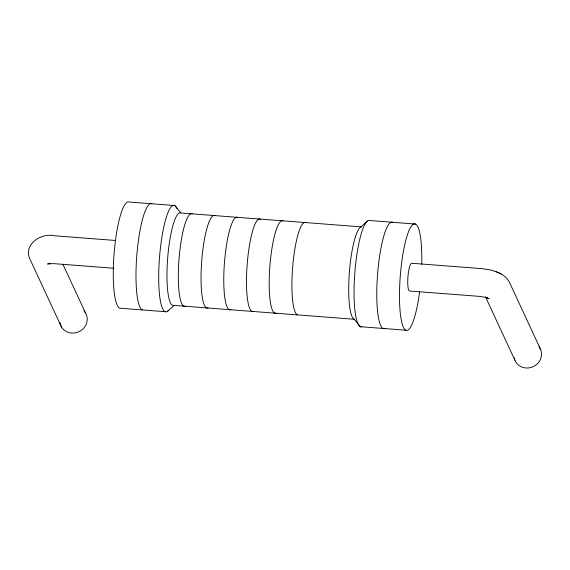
<?xml version="1.0" encoding="UTF-8"?>
<svg xmlns="http://www.w3.org/2000/svg" width="570" height="570" viewBox="0 0 570 570"><rect width="100%" height="100%" fill="white"/><g stroke="black" fill="none" stroke-linecap="round" stroke-linejoin="round"><path stroke-width="0.85" d="M167.794 311.07L174.228 305.328M367.28 221.167L360.197 227.487A46.455 9.056 -85.6 0 0 349.175 275.118A46.455 9.056 -85.6 0 0 354.191 319.257L360.375 326.703L405.804 330.194M49.69 263.561L50.352 263.247L47.552 264.003L53.43 263.611L113.751 268.249M415.48 224.06L370.051 220.561A53.423 10.41 -85.6 0 0 354.861 272.46A53.423 10.41 -85.6 0 0 361.729 326.852M165.022 311.676L119.593 308.185A53.423 10.41 -85.6 0 1 114.371 250.458A53.423 10.41 -85.6 0 1 129.269 202.044L174.698 205.542L180.882 212.988L361.715 226.896M115.617 240.476L54.592 235.788C40.669 232.382 22.209 245.221 30.481 260.233L61.503 327.066M354.191 319.257L172.468 305.278A46.455 9.056 -85.6 0 1 167.929 255.082A46.455 9.056 -85.6 0 1 180.882 212.988M497.218 272.161L491.397 270.151L482.505 268.691L411.839 263.255A13.936 2.715 -85.6 0 0 407.985 276.272A13.936 2.715 -85.6 0 0 409.452 290.999L479.612 296.393L484.949 297.255L489.089 298.773L485.469 297.191L487.215 297.946M498.85 272.887C503.545 274.633 507.471 278.253 509.651 282.756L540.688 349.617M495.48 271.406L501.222 273.913M486.716 297.74L487.607 298.331L486.474 297.284M485.626 297.127L514.924 360.24M62.857 264.159L85.493 312.909M253.557 311.391A46.455 9.056 -85.6 0 1 247.102 265.242A46.455 9.056 -85.6 0 1 260.383 219.101M276.272 313.144A46.455 9.056 -85.6 0 1 269.817 266.988A46.455 9.056 -85.6 0 1 283.098 220.846M230.843 309.645A46.455 9.056 -85.6 0 1 224.388 263.497A46.455 9.056 -85.6 0 1 237.669 217.355M208.128 307.9A46.455 9.056 -85.6 0 1 201.666 261.744A46.455 9.056 -85.6 0 1 214.954 215.603M185.414 306.154A46.455 9.056 -85.6 0 1 178.952 259.998A46.455 9.056 -85.6 0 1 192.24 213.857M168.749 310.073A53.423 10.41 -85.6 0 1 159.6 256.265A53.423 10.41 -85.6 0 1 177.135 208.549M142.308 309.93A53.423 10.41 -85.6 0 1 137.085 252.204A53.423 10.41 -85.6 0 1 151.983 203.789M419.563 292.061A53.423 10.41 -85.6 0 1 401.294 320.119A53.423 10.41 -85.6 0 1 408.091 232.902A53.423 10.41 -85.6 0 1 421.729 264.266M385.149 328.334A53.423 10.41 -85.6 0 1 377.447 275.958A53.423 10.41 -85.6 0 1 392.766 222.307M297.405 314.889A46.455 9.056 -85.6 0 1 292.866 264.694A46.455 9.056 -85.6 0 1 305.819 222.592M83.94 310.892A13.936 12.911 -24.9 0 1 87.26 319.371L86.747 322.777A13.936 12.911 -24.9 0 1 72.447 333.087A13.936 12.911 -24.9 0 1 59.836 322.314M538.992 346.695A13.936 12.911 -24.9 0 1 533.064 366.724A13.936 12.911 -24.9 0 1 514.226 357.803"/></g></svg>
